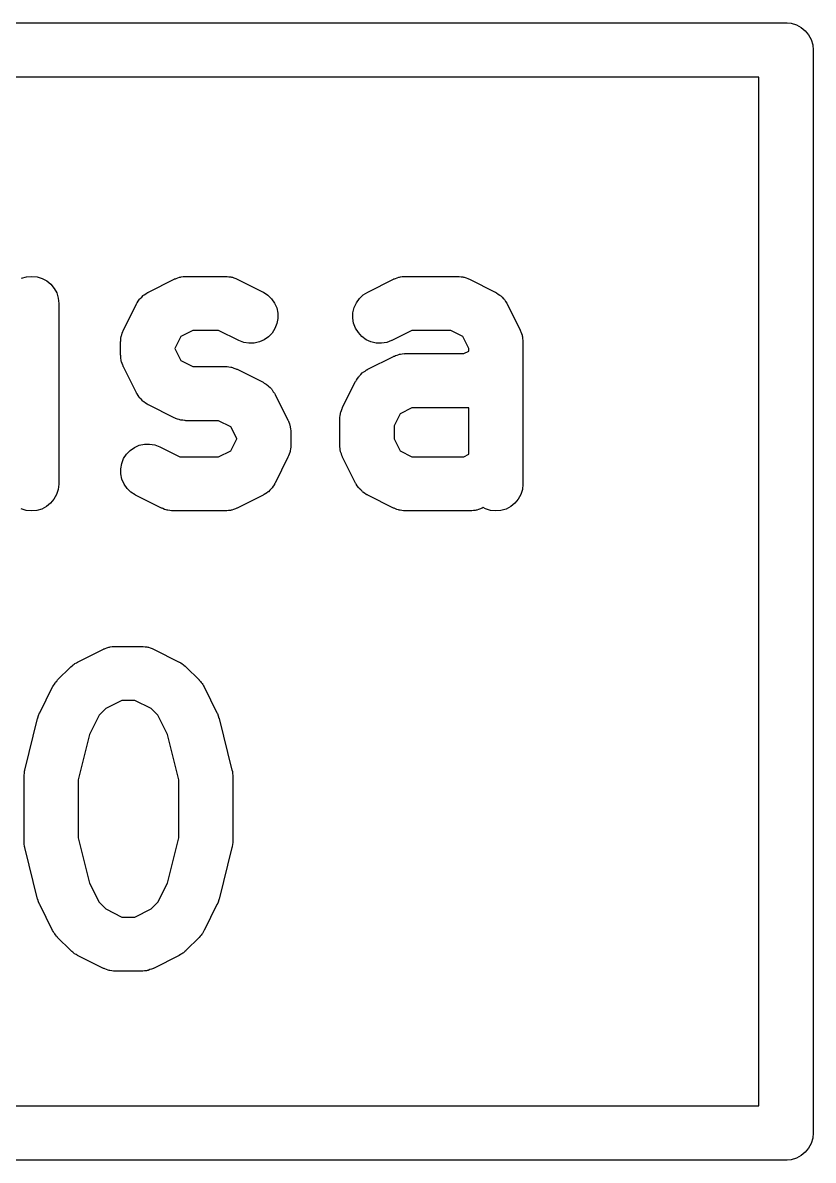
# Model space of a CAD drawing. Extents: x 50 to 150, y -150 to -50.
# Drawn here: x 126.77 to 131.15, y -140.15 to -133.85 of the extents above; entities that cross this region are included whole.
import ezdxf

# ---------------------------------------------------------------- set-up
doc = ezdxf.new("R2010")
doc.units = 0
doc.layers.add('BLACK', color=7, linetype='CONTINUOUS')

msp = doc.modelspace()

# ---------------------------------------------------------------- linework, layer by layer
at = {"layer": 'BLACK', "linetype": 'CONTINUOUS'}
for p, q in [((115.007, -133.85), (130.993, -133.85)), ((130.993, -133.85), (131, -133.849)), ((131, -133.849), (131.007, -133.85)), ((131.007, -133.85), (131.029, -133.852)), ((131.029, -133.852), (131.058, -133.861)), ((131.058, -133.861), (131.084, -133.875)), ((131.084, -133.875), (131.107, -133.893)), ((131.107, -133.893), (131.125, -133.916)), ((131.125, -133.916), (131.139, -133.942)), ((131.139, -133.942), (131.148, -133.971)), ((131.148, -133.971), (131.151, -134)), ((131.151, -134), (131.15, -134.007)), ((131.15, -134.007), (131.15, -139.993)), ((130.85, -134.15), (115.15, -134.15)), ((130.85, -139.85), (130.85, -134.15)), ((126.765, -135.264), (126.793, -135.256)), ((126.793, -135.256), (126.822, -135.254)), ((126.822, -135.254), (126.852, -135.257)), ((126.852, -135.257), (126.88, -135.265)), ((126.88, -135.265), (126.905, -135.279)), ((126.905, -135.279), (126.928, -135.298)), ((126.928, -135.298), (126.946, -135.321)), ((127.469, -135.341), (127.611, -135.269)), ((127.611, -135.269), (127.613, -135.268)), ((127.613, -135.268), (127.618, -135.267)), ((127.618, -135.267), (127.621, -135.265)), ((127.621, -135.265), (127.631, -135.262)), ((127.631, -135.262), (127.641, -135.258)), ((127.641, -135.258), (127.645, -135.258)), ((127.645, -135.258), (127.649, -135.256)), ((127.649, -135.256), (127.66, -135.255)), ((127.66, -135.255), (127.67, -135.254)), ((127.67, -135.254), (127.674, -135.254)), ((127.674, -135.254), (127.679, -135.254)), ((127.679, -135.254), (127.893, -135.254)), ((127.893, -135.254), (127.895, -135.254)), ((127.895, -135.254), (127.899, -135.254)), ((127.899, -135.254), (127.904, -135.254)), ((127.904, -135.254), (127.914, -135.256)), ((127.914, -135.256), (127.924, -135.257)), ((127.924, -135.257), (127.928, -135.258)), ((127.928, -135.258), (127.933, -135.259)), ((127.933, -135.259), (127.942, -135.263)), ((127.942, -135.263), (127.952, -135.266)), ((127.952, -135.266), (127.956, -135.268)), ((127.956, -135.268), (127.96, -135.269)), ((127.96, -135.269), (128.103, -135.341)), ((128.683, -135.341), (128.826, -135.269)), ((128.826, -135.269), (128.828, -135.268)), ((128.828, -135.268), (128.832, -135.267)), ((128.832, -135.267), (128.836, -135.265)), ((128.836, -135.265), (128.846, -135.262)), ((128.846, -135.262), (128.855, -135.258)), ((128.855, -135.258), (128.859, -135.258)), ((128.859, -135.258), (128.864, -135.256)), ((128.864, -135.256), (128.874, -135.255)), ((128.874, -135.255), (128.884, -135.254)), ((128.884, -135.254), (128.888, -135.254)), ((128.888, -135.254), (128.893, -135.254)), ((128.893, -135.254), (129.179, -135.254)), ((129.179, -135.254), (129.181, -135.254)), ((129.181, -135.254), (129.185, -135.254)), ((129.185, -135.254), (129.189, -135.254)), ((129.189, -135.254), (129.2, -135.256)), ((129.2, -135.256), (129.21, -135.257)), ((129.21, -135.257), (129.214, -135.258)), ((129.214, -135.258), (129.218, -135.259)), ((129.218, -135.259), (129.228, -135.263)), ((129.228, -135.263), (129.238, -135.266)), ((129.238, -135.266), (129.242, -135.268)), ((129.242, -135.268), (129.246, -135.269)), ((129.246, -135.269), (129.389, -135.341)), ((126.946, -135.321), (126.96, -135.346)), ((126.96, -135.346), (126.969, -135.374)), ((127.431, -135.369), (127.439, -135.36)), ((127.439, -135.36), (127.441, -135.359)), ((127.441, -135.359), (127.444, -135.356)), ((127.444, -135.356), (127.454, -135.35)), ((127.454, -135.35), (127.463, -135.344)), ((127.463, -135.344), (127.466, -135.343)), ((127.466, -135.343), (127.469, -135.341)), ((128.103, -135.341), (128.105, -135.342)), ((128.105, -135.342), (128.129, -135.358)), ((128.129, -135.358), (128.15, -135.378)), ((128.637, -135.377), (128.658, -135.356)), ((128.658, -135.356), (128.683, -135.341)), ((129.389, -135.341), (129.39, -135.342)), ((129.39, -135.342), (129.393, -135.344)), ((129.393, -135.344), (129.396, -135.345)), ((129.396, -135.345), (129.405, -135.352)), ((129.405, -135.352), (129.415, -135.358)), ((129.415, -135.358), (129.417, -135.36)), ((129.417, -135.36), (129.42, -135.362)), ((129.42, -135.362), (129.428, -135.37)), ((126.969, -135.374), (126.971, -135.404)), ((126.971, -135.404), (126.971, -136.404)), ((127.33, -135.551), (127.402, -135.408)), ((127.402, -135.406), (127.404, -135.403)), ((127.402, -135.408), (127.402, -135.406)), ((127.404, -135.403), (127.406, -135.4)), ((127.406, -135.4), (127.412, -135.391)), ((127.412, -135.391), (127.418, -135.381)), ((127.418, -135.381), (127.421, -135.379)), ((127.421, -135.379), (127.423, -135.377)), ((127.423, -135.377), (127.431, -135.369)), ((128.15, -135.378), (128.167, -135.402)), ((128.167, -135.402), (128.179, -135.429)), ((128.179, -135.429), (128.185, -135.458)), ((128.601, -135.456), (128.608, -135.427)), ((128.608, -135.427), (128.62, -135.4)), ((128.62, -135.4), (128.637, -135.377)), ((129.428, -135.37), (129.436, -135.378)), ((129.436, -135.378), (129.438, -135.381)), ((129.438, -135.381), (129.44, -135.383)), ((129.44, -135.383), (129.446, -135.393)), ((129.446, -135.393), (129.453, -135.402)), ((129.453, -135.402), (129.454, -135.405)), ((129.454, -135.405), (129.456, -135.408)), ((129.456, -135.408), (129.527, -135.551)), ((128.185, -135.487), (128.18, -135.516)), ((128.185, -135.458), (128.185, -135.487)), ((128.6, -135.485), (128.601, -135.456)), ((128.605, -135.514), (128.6, -135.485)), ((127.326, -135.559), (127.329, -135.555)), ((127.329, -135.555), (127.33, -135.551)), ((127.714, -135.554), (127.648, -135.587)), ((127.857, -135.554), (127.714, -135.554)), ((127.969, -135.609), (127.857, -135.554)), ((128.169, -135.543), (128.154, -135.568)), ((128.18, -135.516), (128.169, -135.543)), ((128.615, -135.541), (128.605, -135.514)), ((128.631, -135.566), (128.615, -135.541)), ((128.928, -135.554), (128.817, -135.609)), ((129.143, -135.554), (128.928, -135.554)), ((129.21, -135.587), (129.143, -135.554)), ((129.527, -135.551), (129.528, -135.553)), ((129.528, -135.553), (129.529, -135.557)), ((127.314, -135.616), (127.315, -135.611)), ((127.314, -135.618), (127.314, -135.616)), ((127.314, -135.689), (127.314, -135.618)), ((127.315, -135.607), (127.316, -135.597)), ((127.315, -135.611), (127.315, -135.607)), ((127.316, -135.597), (127.318, -135.587)), ((127.318, -135.587), (127.319, -135.582)), ((127.319, -135.582), (127.32, -135.578)), ((127.32, -135.578), (127.323, -135.569)), ((127.323, -135.569), (127.326, -135.559)), ((127.648, -135.587), (127.614, -135.653)), ((127.996, -135.62), (127.969, -135.609)), ((128.083, -135.617), (128.054, -135.624)), ((128.109, -135.606), (128.083, -135.617)), ((128.133, -135.589), (128.109, -135.606)), ((128.154, -135.568), (128.133, -135.589)), ((128.651, -135.587), (128.631, -135.566)), ((128.674, -135.605), (128.651, -135.587)), ((128.701, -135.617), (128.674, -135.605)), ((128.73, -135.624), (128.701, -135.617)), ((128.815, -135.61), (128.788, -135.62)), ((128.817, -135.609), (128.815, -135.61)), ((129.243, -135.653), (129.21, -135.587)), ((129.529, -135.557), (129.532, -135.561)), ((129.532, -135.561), (129.535, -135.571)), ((129.535, -135.571), (129.538, -135.58)), ((129.538, -135.58), (129.539, -135.584)), ((129.539, -135.584), (129.54, -135.589)), ((129.54, -135.589), (129.541, -135.599)), ((129.541, -135.599), (129.543, -135.609)), ((129.543, -135.609), (129.542, -135.613)), ((129.542, -135.613), (129.543, -135.618)), ((129.543, -135.618), (129.543, -136.404)), ((127.614, -135.653), (127.614, -135.654)), ((127.614, -135.654), (127.648, -135.72)), ((128.025, -135.625), (127.996, -135.62)), ((128.054, -135.624), (128.025, -135.625)), ((128.759, -135.625), (128.73, -135.624)), ((128.788, -135.62), (128.759, -135.625)), ((128.874, -135.684), (128.884, -135.682)), ((128.884, -135.682), (128.888, -135.683)), ((128.888, -135.683), (128.893, -135.682)), ((128.893, -135.682), (129.215, -135.682)), ((129.215, -135.682), (129.243, -135.668)), ((129.243, -135.668), (129.243, -135.653)), ((127.315, -135.694), (127.314, -135.689)), ((127.315, -135.698), (127.315, -135.694)), ((127.316, -135.708), (127.315, -135.698)), ((127.317, -135.718), (127.316, -135.708)), ((127.318, -135.723), (127.317, -135.718)), ((127.319, -135.727), (127.318, -135.723)), ((127.323, -135.737), (127.319, -135.727)), ((127.326, -135.746), (127.323, -135.737)), ((127.648, -135.72), (127.714, -135.754)), ((128.683, -135.769), (128.826, -135.698)), ((128.826, -135.698), (128.828, -135.697)), ((128.828, -135.697), (128.832, -135.696)), ((128.832, -135.696), (128.836, -135.693)), ((128.836, -135.693), (128.846, -135.69)), ((128.846, -135.69), (128.855, -135.687)), ((128.855, -135.687), (128.859, -135.686)), ((128.859, -135.686), (128.864, -135.685)), ((128.864, -135.685), (128.874, -135.684)), ((127.328, -135.75), (127.326, -135.746)), ((127.329, -135.754), (127.328, -135.75)), ((127.33, -135.756), (127.329, -135.754)), ((127.402, -135.899), (127.33, -135.756)), ((127.714, -135.754), (127.893, -135.754)), ((127.893, -135.754), (127.895, -135.754)), ((127.895, -135.754), (127.899, -135.754)), ((127.899, -135.754), (127.904, -135.754)), ((127.904, -135.754), (127.914, -135.756)), ((127.914, -135.756), (127.924, -135.757)), ((127.924, -135.757), (127.928, -135.758)), ((127.928, -135.758), (127.933, -135.759)), ((127.933, -135.759), (127.942, -135.763)), ((127.942, -135.763), (127.952, -135.766)), ((127.952, -135.766), (127.956, -135.768)), ((127.956, -135.768), (127.96, -135.769)), ((127.96, -135.769), (128.103, -135.841)), ((128.633, -135.81), (128.635, -135.808)), ((128.635, -135.808), (128.637, -135.805)), ((128.637, -135.805), (128.645, -135.797)), ((128.645, -135.797), (128.653, -135.789)), ((128.653, -135.789), (128.656, -135.787)), ((128.656, -135.787), (128.658, -135.785)), ((128.658, -135.785), (128.668, -135.779)), ((128.668, -135.779), (128.677, -135.772)), ((128.677, -135.772), (128.68, -135.771)), ((128.68, -135.771), (128.683, -135.769)), ((128.103, -135.841), (128.105, -135.842)), ((128.105, -135.842), (128.107, -135.844)), ((128.107, -135.844), (128.11, -135.845)), ((128.11, -135.845), (128.12, -135.852)), ((128.12, -135.852), (128.129, -135.858)), ((128.129, -135.858), (128.132, -135.86)), ((128.132, -135.86), (128.134, -135.862)), ((128.134, -135.862), (128.142, -135.87)), ((128.142, -135.87), (128.15, -135.878)), ((128.544, -135.979), (128.616, -135.836)), ((128.616, -135.836), (128.617, -135.835)), ((128.617, -135.835), (128.619, -135.832)), ((128.619, -135.832), (128.62, -135.829)), ((128.62, -135.829), (128.627, -135.82)), ((128.627, -135.82), (128.633, -135.81)), ((127.403, -135.902), (127.402, -135.899)), ((127.405, -135.905), (127.403, -135.902)), ((127.411, -135.914), (127.405, -135.905)), ((127.417, -135.924), (127.411, -135.914)), ((127.419, -135.926), (127.417, -135.924)), ((127.421, -135.929), (127.419, -135.926)), ((127.429, -135.937), (127.421, -135.929)), ((128.15, -135.878), (128.152, -135.881)), ((128.152, -135.881), (128.154, -135.883)), ((128.154, -135.883), (128.16, -135.893)), ((128.16, -135.893), (128.167, -135.902)), ((128.167, -135.902), (128.168, -135.905)), ((128.168, -135.905), (128.17, -135.908)), ((128.17, -135.908), (128.241, -136.051)), ((127.437, -135.945), (127.429, -135.937)), ((127.44, -135.947), (127.437, -135.945)), ((127.442, -135.949), (127.44, -135.947)), ((127.452, -135.956), (127.442, -135.949)), ((127.461, -135.962), (127.452, -135.956)), ((127.464, -135.964), (127.461, -135.962)), ((127.467, -135.965), (127.464, -135.964)), ((127.469, -135.966), (127.467, -135.965)), ((127.611, -136.038), (127.469, -135.966)), ((128.534, -136.007), (128.538, -135.997)), ((128.538, -135.997), (128.541, -135.987)), ((128.541, -135.987), (128.543, -135.983)), ((128.543, -135.983), (128.544, -135.979)), ((128.928, -135.982), (128.862, -136.015)), ((129.243, -135.982), (128.928, -135.982)), ((129.243, -136.239), (129.243, -135.982)), ((127.616, -136.039), (127.611, -136.038)), ((127.619, -136.041), (127.616, -136.039)), ((127.629, -136.045), (127.619, -136.041)), ((127.639, -136.048), (127.629, -136.045)), ((127.643, -136.049), (127.639, -136.048)), ((127.647, -136.05), (127.643, -136.049)), ((127.658, -136.051), (127.647, -136.05)), ((127.668, -136.053), (127.658, -136.051)), ((127.672, -136.053), (127.668, -136.053)), ((127.676, -136.054), (127.672, -136.053)), ((127.679, -136.054), (127.676, -136.054)), ((127.857, -136.054), (127.679, -136.054)), ((127.924, -136.087), (127.857, -136.054)), ((128.241, -136.051), (128.242, -136.053)), ((128.242, -136.053), (128.244, -136.057)), ((128.244, -136.057), (128.246, -136.061)), ((128.529, -136.036), (128.531, -136.025)), ((128.529, -136.04), (128.529, -136.036)), ((128.529, -136.044), (128.529, -136.04)), ((128.529, -136.046), (128.529, -136.044)), ((128.529, -136.189), (128.529, -136.046)), ((128.531, -136.025), (128.532, -136.015)), ((128.532, -136.015), (128.533, -136.011)), ((128.533, -136.011), (128.534, -136.007)), ((128.862, -136.015), (128.829, -136.082)), ((127.957, -136.153), (127.924, -136.087)), ((128.246, -136.061), (128.249, -136.071)), ((128.249, -136.071), (128.252, -136.08)), ((128.252, -136.08), (128.253, -136.084)), ((128.253, -136.084), (128.254, -136.089)), ((128.254, -136.089), (128.255, -136.099)), ((128.255, -136.099), (128.257, -136.109)), ((128.257, -136.109), (128.257, -136.113)), ((128.257, -136.113), (128.257, -136.118)), ((128.257, -136.118), (128.257, -136.189)), ((128.829, -136.082), (128.829, -136.154)), ((127.417, -136.19), (127.446, -136.183)), ((127.446, -136.183), (127.475, -136.183)), ((127.475, -136.183), (127.504, -136.188)), ((127.924, -136.22), (127.957, -136.154)), ((127.957, -136.154), (127.957, -136.153)), ((128.829, -136.154), (128.862, -136.22)), ((127.331, -136.264), (127.346, -136.239)), ((127.346, -136.239), (127.367, -136.218)), ((127.367, -136.218), (127.391, -136.202)), ((127.391, -136.202), (127.417, -136.19)), ((127.504, -136.188), (127.531, -136.198)), ((127.531, -136.198), (127.643, -136.254)), ((127.857, -136.254), (127.924, -136.22)), ((128.245, -136.248), (128.243, -136.252)), ((128.248, -136.239), (128.245, -136.248)), ((128.252, -136.229), (128.248, -136.239)), ((128.253, -136.225), (128.252, -136.229)), ((128.254, -136.22), (128.253, -136.225)), ((128.255, -136.21), (128.254, -136.22)), ((128.257, -136.2), (128.255, -136.21)), ((128.257, -136.189), (128.257, -136.191)), ((128.257, -136.191), (128.257, -136.196)), ((128.257, -136.196), (128.257, -136.2)), ((128.529, -136.194), (128.529, -136.189)), ((128.529, -136.198), (128.529, -136.194)), ((128.53, -136.208), (128.529, -136.198)), ((128.531, -136.218), (128.53, -136.208)), ((128.533, -136.223), (128.531, -136.218)), ((128.533, -136.227), (128.533, -136.223)), ((128.537, -136.237), (128.533, -136.227)), ((128.54, -136.246), (128.537, -136.237)), ((128.542, -136.25), (128.54, -136.246)), ((128.862, -136.22), (128.928, -136.254)), ((129.215, -136.254), (129.243, -136.239)), ((127.315, -136.32), (127.32, -136.291)), ((127.32, -136.291), (127.331, -136.264)), ((127.643, -136.254), (127.857, -136.254)), ((128.241, -136.256), (128.17, -136.399)), ((128.243, -136.252), (128.241, -136.256)), ((128.543, -136.254), (128.542, -136.25)), ((128.544, -136.256), (128.543, -136.254)), ((128.616, -136.399), (128.544, -136.256)), ((128.928, -136.254), (129.215, -136.254)), ((127.315, -136.349), (127.315, -136.32)), ((127.321, -136.378), (127.315, -136.349)), ((126.968, -136.435), (126.959, -136.463)), ((126.971, -136.406), (126.968, -136.435)), ((126.971, -136.404), (126.971, -136.406)), ((127.333, -136.405), (127.321, -136.378)), ((127.35, -136.429), (127.333, -136.405)), ((127.371, -136.449), (127.35, -136.429)), ((128.141, -136.438), (128.133, -136.447)), ((128.149, -136.431), (128.141, -136.438)), ((128.151, -136.428), (128.149, -136.431)), ((128.153, -136.426), (128.151, -136.428)), ((128.159, -136.416), (128.153, -136.426)), ((128.166, -136.407), (128.159, -136.416)), ((128.167, -136.404), (128.166, -136.407)), ((128.169, -136.401), (128.167, -136.404)), ((128.17, -136.399), (128.169, -136.401)), ((128.618, -136.402), (128.616, -136.399)), ((128.619, -136.405), (128.618, -136.402)), ((128.625, -136.414), (128.619, -136.405)), ((128.631, -136.424), (128.625, -136.414)), ((128.634, -136.426), (128.631, -136.424)), ((128.635, -136.429), (128.634, -136.426)), ((128.644, -136.437), (128.635, -136.429)), ((128.652, -136.445), (128.644, -136.437)), ((129.54, -136.435), (129.531, -136.463)), ((129.543, -136.406), (129.54, -136.435)), ((129.543, -136.404), (129.543, -136.406)), ((126.945, -136.488), (126.926, -136.511)), ((126.959, -136.463), (126.945, -136.488)), ((127.395, -136.465), (127.371, -136.449)), ((127.397, -136.466), (127.395, -136.465)), ((127.54, -136.538), (127.397, -136.466)), ((128.103, -136.466), (127.96, -136.538)), ((128.106, -136.465), (128.103, -136.466)), ((128.109, -136.463), (128.106, -136.465)), ((128.118, -136.457), (128.109, -136.463)), ((128.128, -136.451), (128.118, -136.457)), ((128.13, -136.448), (128.128, -136.451)), ((128.133, -136.447), (128.13, -136.448)), ((128.654, -136.447), (128.652, -136.445)), ((128.656, -136.449), (128.654, -136.447)), ((128.666, -136.456), (128.656, -136.449)), ((128.675, -136.462), (128.666, -136.456)), ((128.678, -136.464), (128.675, -136.462)), ((128.681, -136.465), (128.678, -136.464)), ((128.683, -136.466), (128.681, -136.465)), ((128.826, -136.538), (128.683, -136.466)), ((129.517, -136.488), (129.498, -136.511)), ((129.531, -136.463), (129.517, -136.488)), ((126.791, -136.551), (126.763, -136.542)), ((126.82, -136.554), (126.791, -136.551)), ((126.85, -136.551), (126.82, -136.554)), ((126.878, -136.543), (126.85, -136.551)), ((126.904, -136.529), (126.878, -136.543)), ((126.926, -136.511), (126.904, -136.529)), ((127.544, -136.539), (127.54, -136.538)), ((127.548, -136.541), (127.544, -136.539)), ((127.558, -136.545), (127.548, -136.541)), ((127.567, -136.548), (127.558, -136.545)), ((127.572, -136.549), (127.567, -136.548)), ((127.576, -136.55), (127.572, -136.549)), ((127.586, -136.551), (127.576, -136.55)), ((127.596, -136.553), (127.586, -136.551)), ((127.601, -136.553), (127.596, -136.553)), ((127.605, -136.554), (127.601, -136.553)), ((127.607, -136.554), (127.605, -136.554)), ((127.893, -136.554), (127.607, -136.554)), ((127.897, -136.553), (127.893, -136.554)), ((127.902, -136.553), (127.897, -136.553)), ((127.912, -136.552), (127.902, -136.553)), ((127.922, -136.551), (127.912, -136.552)), ((127.926, -136.549), (127.922, -136.551)), ((127.931, -136.549), (127.926, -136.549)), ((127.94, -136.545), (127.931, -136.549)), ((127.95, -136.542), (127.94, -136.545)), ((127.954, -136.54), (127.95, -136.542)), ((127.958, -136.539), (127.954, -136.54)), ((127.96, -136.538), (127.958, -136.539)), ((128.83, -136.539), (128.826, -136.538)), ((128.834, -136.541), (128.83, -136.539)), ((128.844, -136.545), (128.834, -136.541)), ((128.853, -136.548), (128.844, -136.545)), ((128.857, -136.549), (128.853, -136.548)), ((128.862, -136.55), (128.857, -136.549)), ((128.872, -136.551), (128.862, -136.55)), ((128.882, -136.553), (128.872, -136.551)), ((128.886, -136.553), (128.882, -136.553)), ((128.891, -136.554), (128.886, -136.553)), ((128.893, -136.554), (128.891, -136.554)), ((129.25, -136.554), (128.893, -136.554)), ((129.254, -136.553), (129.25, -136.554)), ((129.259, -136.553), (129.254, -136.553)), ((129.269, -136.552), (129.259, -136.553)), ((129.279, -136.551), (129.269, -136.552)), ((129.283, -136.549), (129.279, -136.551)), ((129.288, -136.549), (129.283, -136.549)), ((129.297, -136.545), (129.288, -136.549)), ((129.307, -136.542), (129.297, -136.545)), ((129.311, -136.54), (129.307, -136.542)), ((129.315, -136.539), (129.311, -136.54)), ((129.317, -136.538), (129.315, -136.539)), ((129.322, -136.535), (129.317, -136.538)), ((129.335, -136.542), (129.322, -136.535)), ((129.363, -136.551), (129.335, -136.542)), ((129.392, -136.554), (129.363, -136.551)), ((129.421, -136.551), (129.392, -136.554)), ((129.449, -136.543), (129.421, -136.551)), ((129.475, -136.529), (129.449, -136.543)), ((129.498, -136.511), (129.475, -136.529)), ((127.076, -137.391), (127.219, -137.319)), ((127.219, -137.319), (127.221, -137.318)), ((127.221, -137.318), (127.225, -137.317)), ((127.225, -137.317), (127.229, -137.315)), ((127.229, -137.315), (127.238, -137.312)), ((127.238, -137.312), (127.248, -137.308)), ((127.248, -137.308), (127.252, -137.308)), ((127.252, -137.308), (127.257, -137.306)), ((127.257, -137.306), (127.267, -137.305)), ((127.267, -137.305), (127.277, -137.304)), ((127.277, -137.304), (127.281, -137.304)), ((127.281, -137.304), (127.286, -137.304)), ((127.286, -137.304), (127.429, -137.304)), ((127.429, -137.304), (127.431, -137.304)), ((127.431, -137.304), (127.435, -137.304)), ((127.435, -137.304), (127.439, -137.304)), ((127.439, -137.304), (127.45, -137.306)), ((127.45, -137.306), (127.46, -137.307)), ((127.46, -137.307), (127.464, -137.308)), ((127.464, -137.308), (127.468, -137.309)), ((127.468, -137.309), (127.478, -137.313)), ((127.478, -137.313), (127.488, -137.316)), ((127.488, -137.316), (127.492, -137.318)), ((127.492, -137.318), (127.496, -137.319)), ((127.496, -137.319), (127.639, -137.391)), ((126.965, -137.49), (127.037, -137.419)), ((127.037, -137.419), (127.038, -137.417)), ((127.038, -137.417), (127.045, -137.412)), ((127.045, -137.412), (127.051, -137.406)), ((127.051, -137.406), (127.056, -137.403)), ((127.056, -137.403), (127.061, -137.399)), ((127.061, -137.399), (127.069, -137.395)), ((127.069, -137.395), (127.076, -137.391)), ((127.639, -137.391), (127.64, -137.392)), ((127.64, -137.392), (127.647, -137.396)), ((127.647, -137.396), (127.655, -137.4)), ((127.655, -137.4), (127.66, -137.404)), ((127.66, -137.404), (127.665, -137.408)), ((127.665, -137.408), (127.671, -137.414)), ((127.671, -137.414), (127.677, -137.419)), ((127.677, -137.419), (127.749, -137.49)), ((126.947, -137.513), (126.951, -137.508)), ((126.951, -137.508), (126.954, -137.503)), ((126.954, -137.503), (126.96, -137.497)), ((126.96, -137.497), (126.965, -137.49)), ((127.749, -137.49), (127.75, -137.492)), ((127.75, -137.492), (127.756, -137.498)), ((127.756, -137.498), (127.761, -137.505)), ((127.761, -137.505), (127.765, -137.51)), ((126.866, -137.672), (126.937, -137.529)), ((126.937, -137.529), (126.938, -137.527)), ((126.938, -137.527), (126.943, -137.52)), ((126.943, -137.52), (126.947, -137.513)), ((127.765, -137.51), (127.769, -137.515)), ((127.769, -137.515), (127.773, -137.522)), ((127.773, -137.522), (127.777, -137.529)), ((127.777, -137.529), (127.848, -137.672)), ((127.321, -137.604), (127.232, -137.648)), ((127.393, -137.604), (127.321, -137.604)), ((127.483, -137.648), (127.393, -137.604)), ((126.855, -137.7), (126.86, -137.687)), ((126.86, -137.687), (126.865, -137.673)), ((126.865, -137.673), (126.866, -137.673)), ((126.866, -137.673), (126.866, -137.672)), ((127.195, -137.685), (127.142, -137.792)), ((127.232, -137.648), (127.195, -137.685)), ((127.52, -137.685), (127.483, -137.648)), ((127.573, -137.792), (127.52, -137.685)), ((127.848, -137.672), (127.849, -137.674)), ((127.849, -137.674), (127.85, -137.675)), ((127.85, -137.675), (127.85, -137.675)), ((127.85, -137.675), (127.855, -137.688)), ((127.855, -137.688), (127.859, -137.702)), ((126.783, -137.989), (126.854, -137.703)), ((126.854, -137.703), (126.855, -137.701)), ((126.855, -137.701), (126.855, -137.7)), ((126.855, -137.7), (126.855, -137.7)), ((127.859, -137.702), (127.86, -137.702)), ((127.86, -137.702), (127.86, -137.703)), ((127.86, -137.703), (127.931, -137.989)), ((127.142, -137.792), (127.079, -138.043)), ((127.636, -138.043), (127.573, -137.792)), ((126.779, -138.018), (126.781, -138.006)), ((126.781, -138.006), (126.782, -137.994)), ((126.782, -137.994), (126.783, -137.991)), ((126.783, -137.991), (126.783, -137.989)), ((127.931, -137.989), (127.932, -137.991)), ((127.932, -137.991), (127.932, -137.993)), ((127.932, -137.993), (127.933, -137.996)), ((127.933, -137.996), (127.934, -138.008)), ((127.934, -138.008), (127.936, -138.02)), ((126.779, -138.02), (126.779, -138.018)), ((126.779, -138.023), (126.779, -138.02)), ((126.779, -138.025), (126.779, -138.023)), ((126.779, -138.382), (126.779, -138.025)), ((127.079, -138.043), (127.079, -138.364)), ((127.636, -138.364), (127.636, -138.043)), ((127.936, -138.02), (127.935, -138.022)), ((127.935, -138.022), (127.936, -138.025)), ((127.936, -138.025), (127.936, -138.382)), ((126.779, -138.385), (126.779, -138.382)), ((126.779, -138.387), (126.779, -138.385)), ((126.78, -138.399), (126.779, -138.387)), ((127.079, -138.364), (127.142, -138.616)), ((127.573, -138.616), (127.636, -138.364)), ((127.936, -138.39), (127.934, -138.401)), ((127.936, -138.384), (127.935, -138.387)), ((127.935, -138.387), (127.936, -138.39)), ((127.936, -138.382), (127.936, -138.384)), ((126.781, -138.411), (126.78, -138.399)), ((126.782, -138.414), (126.781, -138.411)), ((126.783, -138.416), (126.782, -138.414)), ((126.783, -138.419), (126.783, -138.416)), ((126.854, -138.704), (126.783, -138.419)), ((127.931, -138.419), (127.86, -138.704)), ((127.932, -138.416), (127.931, -138.419)), ((127.934, -138.401), (127.932, -138.413)), ((127.932, -138.413), (127.932, -138.416)), ((127.142, -138.616), (127.195, -138.722)), ((127.52, -138.722), (127.573, -138.616)), ((126.855, -138.705), (126.854, -138.704)), ((126.855, -138.706), (126.855, -138.705)), ((126.86, -138.719), (126.855, -138.706)), ((127.86, -138.704), (127.859, -138.706)), ((127.859, -138.706), (127.859, -138.707)), ((127.859, -138.707), (127.859, -138.708)), ((126.864, -138.732), (126.86, -138.719)), ((126.865, -138.732), (126.864, -138.732)), ((126.865, -138.733), (126.865, -138.732)), ((126.866, -138.735), (126.865, -138.733)), ((126.937, -138.878), (126.866, -138.735)), ((127.195, -138.722), (127.232, -138.759)), ((127.232, -138.759), (127.321, -138.804)), ((127.393, -138.804), (127.483, -138.759)), ((127.483, -138.759), (127.52, -138.722)), ((127.848, -138.735), (127.777, -138.878)), ((127.849, -138.734), (127.848, -138.735)), ((127.854, -138.721), (127.849, -138.734)), ((127.849, -138.734), (127.849, -138.734)), ((127.859, -138.708), (127.854, -138.721)), ((127.321, -138.804), (127.393, -138.804)), ((126.942, -138.885), (126.937, -138.878)), ((126.946, -138.892), (126.942, -138.885)), ((126.95, -138.897), (126.946, -138.892)), ((127.768, -138.894), (127.764, -138.899)), ((127.771, -138.887), (127.768, -138.894)), ((127.776, -138.88), (127.771, -138.887)), ((127.777, -138.878), (127.776, -138.88)), ((126.953, -138.903), (126.95, -138.897)), ((126.959, -138.909), (126.953, -138.903)), ((126.964, -138.915), (126.959, -138.909)), ((126.965, -138.917), (126.964, -138.915)), ((127.037, -138.988), (126.965, -138.917)), ((127.749, -138.917), (127.677, -138.988)), ((127.754, -138.91), (127.749, -138.917)), ((127.76, -138.904), (127.754, -138.91)), ((127.764, -138.899), (127.76, -138.904)), ((127.043, -138.994), (127.037, -138.988)), ((127.049, -138.999), (127.043, -138.994)), ((127.055, -139.003), (127.049, -138.999)), ((127.059, -139.007), (127.055, -139.003)), ((127.067, -139.011), (127.059, -139.007)), ((127.074, -139.015), (127.067, -139.011)), ((127.076, -139.016), (127.074, -139.015)), ((127.219, -139.088), (127.076, -139.016)), ((127.639, -139.016), (127.496, -139.088)), ((127.646, -139.012), (127.639, -139.016)), ((127.653, -139.008), (127.646, -139.012)), ((127.658, -139.004), (127.653, -139.008)), ((127.663, -139.001), (127.658, -139.004)), ((127.669, -138.995), (127.663, -139.001)), ((127.676, -138.99), (127.669, -138.995)), ((127.677, -138.988), (127.676, -138.99)), ((127.223, -139.089), (127.219, -139.088)), ((127.227, -139.091), (127.223, -139.089)), ((127.236, -139.095), (127.227, -139.091)), ((127.246, -139.098), (127.236, -139.095)), ((127.25, -139.099), (127.246, -139.098)), ((127.255, -139.1), (127.25, -139.099)), ((127.265, -139.101), (127.255, -139.1)), ((127.275, -139.103), (127.265, -139.101)), ((127.279, -139.103), (127.275, -139.103)), ((127.284, -139.104), (127.279, -139.103)), ((127.286, -139.104), (127.284, -139.104)), ((127.429, -139.104), (127.286, -139.104)), ((127.433, -139.103), (127.429, -139.104)), ((127.437, -139.103), (127.433, -139.103)), ((127.447, -139.102), (127.437, -139.103)), ((127.458, -139.101), (127.447, -139.102)), ((127.462, -139.099), (127.458, -139.101)), ((127.466, -139.099), (127.462, -139.099)), ((127.476, -139.095), (127.466, -139.099)), ((127.486, -139.092), (127.476, -139.095)), ((127.49, -139.09), (127.486, -139.092)), ((127.494, -139.089), (127.49, -139.09)), ((127.496, -139.088), (127.494, -139.089)), ((115.15, -139.85), (130.85, -139.85)), ((131.148, -140.029), (131.139, -140.058)), ((131.151, -140), (131.148, -140.029)), ((131.15, -139.993), (131.151, -140)), ((131.125, -140.084), (131.107, -140.107)), ((131.139, -140.058), (131.125, -140.084)), ((130.993, -140.15), (115.007, -140.15)), ((131, -140.151), (130.993, -140.15)), ((131.007, -140.15), (131, -140.151)), ((131.029, -140.148), (131.007, -140.15)), ((131.058, -140.139), (131.029, -140.148)), ((131.084, -140.125), (131.058, -140.139)), ((131.107, -140.107), (131.084, -140.125))]:
    msp.add_line(p, q, dxfattribs=at)

doc.saveas('drawing.dxf')
